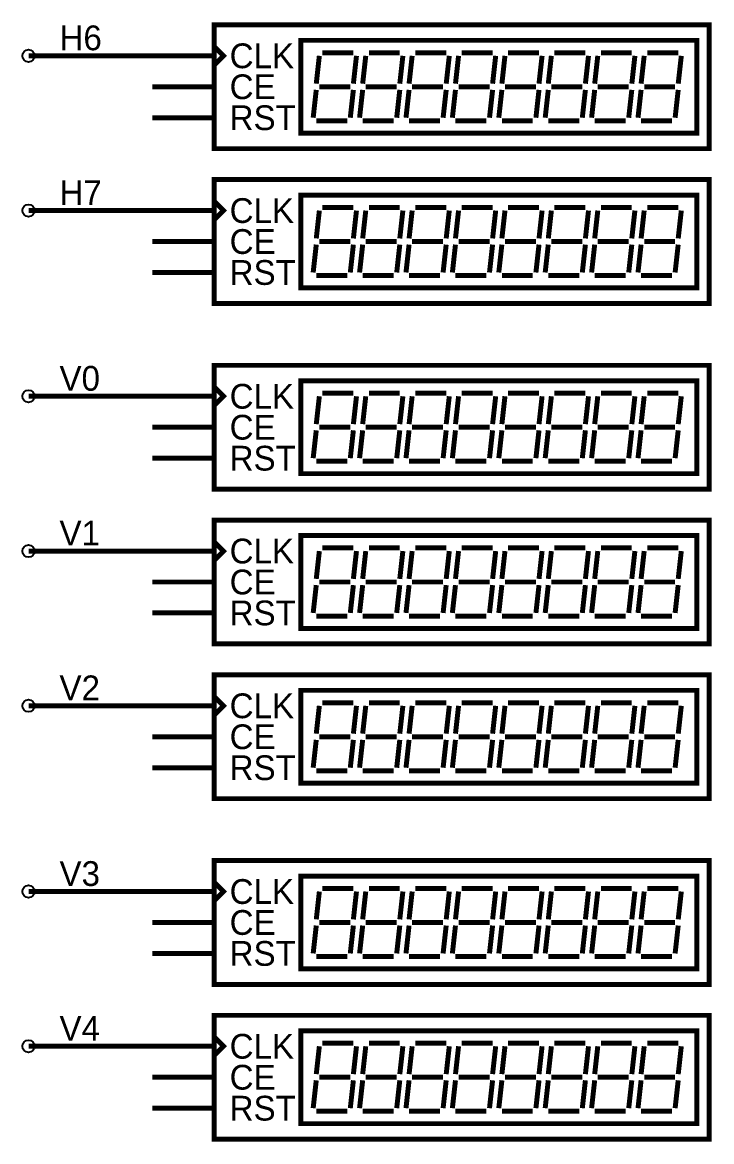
# Model space of a CAD drawing. Header units: inches. Extents: x -20.2 to 17.1, y -12.7 to 4.3.
# Drawn here: x -9.62 to -7.392, y -5.408 to -1.792 of the extents above; entities that cross this region are included whole.
import ezdxf

# ---------------------------------------------------------------- set-up
doc = ezdxf.new("R2010")
doc.units = ezdxf.units.IN
doc.layers.get('0').update_dxf_attribs({"linetype": 'CONTINUOUS'})

msp = doc.modelspace()

# ---------------------------------------------------------------- linework, layer by layer
at = {"const_width": 0.016}
for points in [[(-9, -2.2), (-7.4, -2.2), (-7.4, -1.8), (-9, -1.8), (-9, -2.2)], [(-8.72, -2.15), (-7.44, -2.15), (-7.44, -1.85), (-8.72, -1.85), (-8.72, -2.15)], [(-9, -1.87), (-8.97, -1.9), (-9, -1.93), (-9, -1.87)], [(-9.2, -1.9), (-9.6, -1.9)], [(-9.2, -1.9), (-9, -1.9)], [(-8.66, -1.9), (-8.67, -1.99)], [(-8.65, -1.89), (-8.55, -1.89)], [(-8.54, -1.9), (-8.55, -1.99)], [(-8.51, -1.9), (-8.52, -1.99)], [(-8.5, -1.89), (-8.4, -1.89)], [(-8.39, -1.9), (-8.4, -1.99)], [(-8.36, -1.9), (-8.37, -1.99)], [(-8.35, -1.89), (-8.25, -1.89)], [(-8.24, -1.9), (-8.25, -1.99)], [(-8.21, -1.9), (-8.22, -1.99)], [(-8.2, -1.89), (-8.1, -1.89)], [(-8.09, -1.9), (-8.1, -1.99)], [(-8.06, -1.9), (-8.07, -1.99)], [(-8.05, -1.89), (-7.95, -1.89)], [(-7.94, -1.9), (-7.95, -1.99)], [(-7.91, -1.9), (-7.92, -1.99)], [(-7.9, -1.89), (-7.8, -1.89)], [(-7.79, -1.9), (-7.8, -1.99)], [(-7.76, -1.9), (-7.77, -1.99)], [(-7.75, -1.89), (-7.65, -1.89)], [(-7.64, -1.9), (-7.65, -1.99)], [(-7.61, -1.9), (-7.62, -1.99)], [(-7.6, -1.89), (-7.5, -1.89)], [(-7.49, -1.9), (-7.5, -1.99)], [(-9.2, -2), (-9, -2)], [(-8.67, -2.01), (-8.68, -2.1)], [(-8.66, -2), (-8.56, -2)], [(-8.55, -2.01), (-8.56, -2.1)], [(-8.52, -2.01), (-8.53, -2.1)], [(-8.51, -2), (-8.41, -2)], [(-8.4, -2.01), (-8.41, -2.1)], [(-8.37, -2.01), (-8.38, -2.1)], [(-8.36, -2), (-8.26, -2)], [(-8.25, -2.01), (-8.26, -2.1)], [(-8.22, -2.01), (-8.23, -2.1)], [(-8.21, -2), (-8.11, -2)], [(-8.1, -2.01), (-8.11, -2.1)], [(-8.07, -2.01), (-8.08, -2.1)], [(-8.06, -2), (-7.96, -2)], [(-7.95, -2.01), (-7.96, -2.1)], [(-7.92, -2.01), (-7.93, -2.1)], [(-7.91, -2), (-7.81, -2)], [(-7.8, -2.01), (-7.81, -2.1)], [(-7.77, -2.01), (-7.78, -2.1)], [(-7.76, -2), (-7.66, -2)], [(-7.65, -2.01), (-7.66, -2.1)], [(-7.62, -2.01), (-7.63, -2.1)], [(-7.61, -2), (-7.51, -2)], [(-7.5, -2.01), (-7.51, -2.1)], [(-9.2, -2.1), (-9, -2.1)], [(-8.67, -2.11), (-8.57, -2.11)], [(-8.52, -2.11), (-8.42, -2.11)], [(-8.37, -2.11), (-8.27, -2.11)], [(-8.22, -2.11), (-8.12, -2.11)], [(-8.07, -2.11), (-7.97, -2.11)], [(-7.92, -2.11), (-7.82, -2.11)], [(-7.77, -2.11), (-7.67, -2.11)], [(-7.62, -2.11), (-7.52, -2.11)], [(-9, -2.7), (-7.4, -2.7), (-7.4, -2.3), (-9, -2.3), (-9, -2.7)], [(-8.72, -2.65), (-7.44, -2.65), (-7.44, -2.35), (-8.72, -2.35), (-8.72, -2.65)], [(-9, -2.37), (-8.97, -2.4), (-9, -2.43), (-9, -2.37)], [(-8.65, -2.39), (-8.55, -2.39)], [(-8.5, -2.39), (-8.4, -2.39)], [(-8.35, -2.39), (-8.25, -2.39)], [(-8.2, -2.39), (-8.1, -2.39)], [(-8.05, -2.39), (-7.95, -2.39)], [(-7.9, -2.39), (-7.8, -2.39)], [(-7.75, -2.39), (-7.65, -2.39)], [(-7.6, -2.39), (-7.5, -2.39)], [(-9.2, -2.4), (-9.6, -2.4)], [(-9.2, -2.4), (-9, -2.4)], [(-8.66, -2.4), (-8.67, -2.49)], [(-8.54, -2.4), (-8.55, -2.49)], [(-8.51, -2.4), (-8.52, -2.49)], [(-8.39, -2.4), (-8.4, -2.49)], [(-8.36, -2.4), (-8.37, -2.49)], [(-8.24, -2.4), (-8.25, -2.49)], [(-8.21, -2.4), (-8.22, -2.49)], [(-8.09, -2.4), (-8.1, -2.49)], [(-8.06, -2.4), (-8.07, -2.49)], [(-7.94, -2.4), (-7.95, -2.49)], [(-7.91, -2.4), (-7.92, -2.49)], [(-7.79, -2.4), (-7.8, -2.49)], [(-7.76, -2.4), (-7.77, -2.49)], [(-7.64, -2.4), (-7.65, -2.49)], [(-7.61, -2.4), (-7.62, -2.49)], [(-7.49, -2.4), (-7.5, -2.49)], [(-9.2, -2.5), (-9, -2.5)], [(-8.66, -2.5), (-8.56, -2.5)], [(-8.51, -2.5), (-8.41, -2.5)], [(-8.36, -2.5), (-8.26, -2.5)], [(-8.21, -2.5), (-8.11, -2.5)], [(-8.06, -2.5), (-7.96, -2.5)], [(-7.91, -2.5), (-7.81, -2.5)], [(-7.76, -2.5), (-7.66, -2.5)], [(-7.61, -2.5), (-7.51, -2.5)], [(-8.67, -2.51), (-8.68, -2.6)], [(-8.55, -2.51), (-8.56, -2.6)], [(-8.52, -2.51), (-8.53, -2.6)], [(-8.4, -2.51), (-8.41, -2.6)], [(-8.37, -2.51), (-8.38, -2.6)], [(-8.25, -2.51), (-8.26, -2.6)], [(-8.22, -2.51), (-8.23, -2.6)], [(-8.1, -2.51), (-8.11, -2.6)], [(-8.07, -2.51), (-8.08, -2.6)], [(-7.95, -2.51), (-7.96, -2.6)], [(-7.92, -2.51), (-7.93, -2.6)], [(-7.8, -2.51), (-7.81, -2.6)], [(-7.77, -2.51), (-7.78, -2.6)], [(-7.65, -2.51), (-7.66, -2.6)], [(-7.62, -2.51), (-7.63, -2.6)], [(-7.5, -2.51), (-7.51, -2.6)], [(-9.2, -2.6), (-9, -2.6)], [(-8.67, -2.61), (-8.57, -2.61)], [(-8.52, -2.61), (-8.42, -2.61)], [(-8.37, -2.61), (-8.27, -2.61)], [(-8.22, -2.61), (-8.12, -2.61)], [(-8.07, -2.61), (-7.97, -2.61)], [(-7.92, -2.61), (-7.82, -2.61)], [(-7.77, -2.61), (-7.67, -2.61)], [(-7.62, -2.61), (-7.52, -2.61)], [(-9, -3.3), (-7.4, -3.3), (-7.4, -2.9), (-9, -2.9), (-9, -3.3)], [(-9, -2.97), (-8.97, -3), (-9, -3.03), (-9, -2.97)], [(-8.72, -3.25), (-7.44, -3.25), (-7.44, -2.95), (-8.72, -2.95), (-8.72, -3.25)], [(-9.2, -3), (-9.6, -3)], [(-9.2, -3), (-9, -3)], [(-8.66, -3), (-8.67, -3.09)], [(-8.65, -2.99), (-8.55, -2.99)], [(-8.54, -3), (-8.55, -3.09)], [(-8.51, -3), (-8.52, -3.09)], [(-8.5, -2.99), (-8.4, -2.99)], [(-8.39, -3), (-8.4, -3.09)], [(-8.36, -3), (-8.37, -3.09)], [(-8.35, -2.99), (-8.25, -2.99)], [(-8.24, -3), (-8.25, -3.09)], [(-8.21, -3), (-8.22, -3.09)], [(-8.2, -2.99), (-8.1, -2.99)], [(-8.09, -3), (-8.1, -3.09)], [(-8.06, -3), (-8.07, -3.09)], [(-8.05, -2.99), (-7.95, -2.99)], [(-7.94, -3), (-7.95, -3.09)], [(-7.91, -3), (-7.92, -3.09)], [(-7.9, -2.99), (-7.8, -2.99)], [(-7.79, -3), (-7.8, -3.09)], [(-7.76, -3), (-7.77, -3.09)], [(-7.75, -2.99), (-7.65, -2.99)], [(-7.64, -3), (-7.65, -3.09)], [(-7.61, -3), (-7.62, -3.09)], [(-7.6, -2.99), (-7.5, -2.99)], [(-7.49, -3), (-7.5, -3.09)], [(-9.2, -3.1), (-9, -3.1)], [(-8.67, -3.11), (-8.68, -3.2)], [(-8.66, -3.1), (-8.56, -3.1)], [(-8.55, -3.11), (-8.56, -3.2)], [(-8.52, -3.11), (-8.53, -3.2)], [(-8.51, -3.1), (-8.41, -3.1)], [(-8.4, -3.11), (-8.41, -3.2)], [(-8.37, -3.11), (-8.38, -3.2)], [(-8.36, -3.1), (-8.26, -3.1)], [(-8.25, -3.11), (-8.26, -3.2)], [(-8.22, -3.11), (-8.23, -3.2)], [(-8.21, -3.1), (-8.11, -3.1)], [(-8.1, -3.11), (-8.11, -3.2)], [(-8.07, -3.11), (-8.08, -3.2)], [(-8.06, -3.1), (-7.96, -3.1)], [(-7.95, -3.11), (-7.96, -3.2)], [(-7.92, -3.11), (-7.93, -3.2)], [(-7.91, -3.1), (-7.81, -3.1)], [(-7.8, -3.11), (-7.81, -3.2)], [(-7.77, -3.11), (-7.78, -3.2)], [(-7.76, -3.1), (-7.66, -3.1)], [(-7.65, -3.11), (-7.66, -3.2)], [(-7.62, -3.11), (-7.63, -3.2)], [(-7.61, -3.1), (-7.51, -3.1)], [(-7.5, -3.11), (-7.51, -3.2)], [(-9.2, -3.2), (-9, -3.2)], [(-8.67, -3.21), (-8.57, -3.21)], [(-8.52, -3.21), (-8.42, -3.21)], [(-8.37, -3.21), (-8.27, -3.21)], [(-8.22, -3.21), (-8.12, -3.21)], [(-8.07, -3.21), (-7.97, -3.21)], [(-7.92, -3.21), (-7.82, -3.21)], [(-7.77, -3.21), (-7.67, -3.21)], [(-7.62, -3.21), (-7.52, -3.21)], [(-9, -3.8), (-7.4, -3.8), (-7.4, -3.4), (-9, -3.4), (-9, -3.8)], [(-9, -3.47), (-8.97, -3.5), (-9, -3.53), (-9, -3.47)], [(-8.72, -3.75), (-7.44, -3.75), (-7.44, -3.45), (-8.72, -3.45), (-8.72, -3.75)], [(-9.2, -3.5), (-9.6, -3.5)], [(-9.2, -3.5), (-9, -3.5)], [(-8.66, -3.5), (-8.67, -3.59)], [(-8.65, -3.49), (-8.55, -3.49)], [(-8.54, -3.5), (-8.55, -3.59)], [(-8.51, -3.5), (-8.52, -3.59)], [(-8.5, -3.49), (-8.4, -3.49)], [(-8.39, -3.5), (-8.4, -3.59)], [(-8.36, -3.5), (-8.37, -3.59)], [(-8.35, -3.49), (-8.25, -3.49)], [(-8.24, -3.5), (-8.25, -3.59)], [(-8.21, -3.5), (-8.22, -3.59)], [(-8.2, -3.49), (-8.1, -3.49)], [(-8.09, -3.5), (-8.1, -3.59)], [(-8.06, -3.5), (-8.07, -3.59)], [(-8.05, -3.49), (-7.95, -3.49)], [(-7.94, -3.5), (-7.95, -3.59)], [(-7.91, -3.5), (-7.92, -3.59)], [(-7.9, -3.49), (-7.8, -3.49)], [(-7.79, -3.5), (-7.8, -3.59)], [(-7.76, -3.5), (-7.77, -3.59)], [(-7.75, -3.49), (-7.65, -3.49)], [(-7.64, -3.5), (-7.65, -3.59)], [(-7.61, -3.5), (-7.62, -3.59)], [(-7.6, -3.49), (-7.5, -3.49)], [(-7.49, -3.5), (-7.5, -3.59)], [(-9.2, -3.6), (-9, -3.6)], [(-8.67, -3.61), (-8.68, -3.7)], [(-8.66, -3.6), (-8.56, -3.6)], [(-8.55, -3.61), (-8.56, -3.7)], [(-8.52, -3.61), (-8.53, -3.7)], [(-8.51, -3.6), (-8.41, -3.6)], [(-8.4, -3.61), (-8.41, -3.7)], [(-8.37, -3.61), (-8.38, -3.7)], [(-8.36, -3.6), (-8.26, -3.6)], [(-8.25, -3.61), (-8.26, -3.7)], [(-8.22, -3.61), (-8.23, -3.7)], [(-8.21, -3.6), (-8.11, -3.6)], [(-8.1, -3.61), (-8.11, -3.7)], [(-8.07, -3.61), (-8.08, -3.7)], [(-8.06, -3.6), (-7.96, -3.6)], [(-7.95, -3.61), (-7.96, -3.7)], [(-7.92, -3.61), (-7.93, -3.7)], [(-7.91, -3.6), (-7.81, -3.6)], [(-7.8, -3.61), (-7.81, -3.7)], [(-7.77, -3.61), (-7.78, -3.7)], [(-7.76, -3.6), (-7.66, -3.6)], [(-7.65, -3.61), (-7.66, -3.7)], [(-7.62, -3.61), (-7.63, -3.7)], [(-7.61, -3.6), (-7.51, -3.6)], [(-7.5, -3.61), (-7.51, -3.7)], [(-9.2, -3.7), (-9, -3.7)], [(-8.67, -3.71), (-8.57, -3.71)], [(-8.52, -3.71), (-8.42, -3.71)], [(-8.37, -3.71), (-8.27, -3.71)], [(-8.22, -3.71), (-8.12, -3.71)], [(-8.07, -3.71), (-7.97, -3.71)], [(-7.92, -3.71), (-7.82, -3.71)], [(-7.77, -3.71), (-7.67, -3.71)], [(-7.62, -3.71), (-7.52, -3.71)], [(-9, -4.3), (-7.4, -4.3), (-7.4, -3.9), (-9, -3.9), (-9, -4.3)], [(-9, -3.97), (-8.97, -4), (-9, -4.03), (-9, -3.97)], [(-8.72, -4.25), (-7.44, -4.25), (-7.44, -3.95), (-8.72, -3.95), (-8.72, -4.25)], [(-9.2, -4), (-9.6, -4)], [(-9.2, -4), (-9, -4)], [(-8.66, -4), (-8.67, -4.09)], [(-8.65, -3.99), (-8.55, -3.99)], [(-8.54, -4), (-8.55, -4.09)], [(-8.51, -4), (-8.52, -4.09)], [(-8.5, -3.99), (-8.4, -3.99)], [(-8.39, -4), (-8.4, -4.09)], [(-8.36, -4), (-8.37, -4.09)], [(-8.35, -3.99), (-8.25, -3.99)], [(-8.24, -4), (-8.25, -4.09)], [(-8.21, -4), (-8.22, -4.09)], [(-8.2, -3.99), (-8.1, -3.99)], [(-8.09, -4), (-8.1, -4.09)], [(-8.06, -4), (-8.07, -4.09)], [(-8.05, -3.99), (-7.95, -3.99)], [(-7.94, -4), (-7.95, -4.09)], [(-7.91, -4), (-7.92, -4.09)], [(-7.9, -3.99), (-7.8, -3.99)], [(-7.79, -4), (-7.8, -4.09)], [(-7.76, -4), (-7.77, -4.09)], [(-7.75, -3.99), (-7.65, -3.99)], [(-7.64, -4), (-7.65, -4.09)], [(-7.61, -4), (-7.62, -4.09)], [(-7.6, -3.99), (-7.5, -3.99)], [(-7.49, -4), (-7.5, -4.09)], [(-9.2, -4.1), (-9, -4.1)], [(-8.67, -4.11), (-8.68, -4.2)], [(-8.66, -4.1), (-8.56, -4.1)], [(-8.55, -4.11), (-8.56, -4.2)], [(-8.52, -4.11), (-8.53, -4.2)], [(-8.51, -4.1), (-8.41, -4.1)], [(-8.4, -4.11), (-8.41, -4.2)], [(-8.37, -4.11), (-8.38, -4.2)], [(-8.36, -4.1), (-8.26, -4.1)], [(-8.25, -4.11), (-8.26, -4.2)], [(-8.22, -4.11), (-8.23, -4.2)], [(-8.21, -4.1), (-8.11, -4.1)], [(-8.1, -4.11), (-8.11, -4.2)], [(-8.07, -4.11), (-8.08, -4.2)], [(-8.06, -4.1), (-7.96, -4.1)], [(-7.95, -4.11), (-7.96, -4.2)], [(-7.92, -4.11), (-7.93, -4.2)], [(-7.91, -4.1), (-7.81, -4.1)], [(-7.8, -4.11), (-7.81, -4.2)], [(-7.77, -4.11), (-7.78, -4.2)], [(-7.76, -4.1), (-7.66, -4.1)], [(-7.65, -4.11), (-7.66, -4.2)], [(-7.62, -4.11), (-7.63, -4.2)], [(-7.61, -4.1), (-7.51, -4.1)], [(-7.5, -4.11), (-7.51, -4.2)], [(-9.2, -4.2), (-9, -4.2)], [(-8.67, -4.21), (-8.57, -4.21)], [(-8.52, -4.21), (-8.42, -4.21)], [(-8.37, -4.21), (-8.27, -4.21)], [(-8.22, -4.21), (-8.12, -4.21)], [(-8.07, -4.21), (-7.97, -4.21)], [(-7.92, -4.21), (-7.82, -4.21)], [(-7.77, -4.21), (-7.67, -4.21)], [(-7.62, -4.21), (-7.52, -4.21)], [(-9, -4.9), (-7.4, -4.9), (-7.4, -4.5), (-9, -4.5), (-9, -4.9)], [(-8.72, -4.85), (-7.44, -4.85), (-7.44, -4.55), (-8.72, -4.55), (-8.72, -4.85)], [(-9.2, -4.6), (-9.6, -4.6)], [(-9.2, -4.6), (-9, -4.6)], [(-9, -4.57), (-8.97, -4.6), (-9, -4.63), (-9, -4.57)], [(-8.66, -4.6), (-8.67, -4.69)], [(-8.65, -4.59), (-8.55, -4.59)], [(-8.54, -4.6), (-8.55, -4.69)], [(-8.51, -4.6), (-8.52, -4.69)], [(-8.5, -4.59), (-8.4, -4.59)], [(-8.39, -4.6), (-8.4, -4.69)], [(-8.36, -4.6), (-8.37, -4.69)], [(-8.35, -4.59), (-8.25, -4.59)], [(-8.24, -4.6), (-8.25, -4.69)], [(-8.21, -4.6), (-8.22, -4.69)], [(-8.2, -4.59), (-8.1, -4.59)], [(-8.09, -4.6), (-8.1, -4.69)], [(-8.06, -4.6), (-8.07, -4.69)], [(-8.05, -4.59), (-7.95, -4.59)], [(-7.94, -4.6), (-7.95, -4.69)], [(-7.91, -4.6), (-7.92, -4.69)], [(-7.9, -4.59), (-7.8, -4.59)], [(-7.79, -4.6), (-7.8, -4.69)], [(-7.76, -4.6), (-7.77, -4.69)], [(-7.75, -4.59), (-7.65, -4.59)], [(-7.64, -4.6), (-7.65, -4.69)], [(-7.61, -4.6), (-7.62, -4.69)], [(-7.6, -4.59), (-7.5, -4.59)], [(-7.49, -4.6), (-7.5, -4.69)], [(-9.2, -4.7), (-9, -4.7)], [(-8.66, -4.7), (-8.56, -4.7)], [(-8.51, -4.7), (-8.41, -4.7)], [(-8.36, -4.7), (-8.26, -4.7)], [(-8.21, -4.7), (-8.11, -4.7)], [(-8.06, -4.7), (-7.96, -4.7)], [(-7.91, -4.7), (-7.81, -4.7)], [(-7.76, -4.7), (-7.66, -4.7)], [(-7.61, -4.7), (-7.51, -4.7)], [(-8.67, -4.71), (-8.68, -4.8)], [(-8.55, -4.71), (-8.56, -4.8)], [(-8.52, -4.71), (-8.53, -4.8)], [(-8.4, -4.71), (-8.41, -4.8)], [(-8.37, -4.71), (-8.38, -4.8)], [(-8.25, -4.71), (-8.26, -4.8)], [(-8.22, -4.71), (-8.23, -4.8)], [(-8.1, -4.71), (-8.11, -4.8)], [(-8.07, -4.71), (-8.08, -4.8)], [(-7.95, -4.71), (-7.96, -4.8)], [(-7.92, -4.71), (-7.93, -4.8)], [(-7.8, -4.71), (-7.81, -4.8)], [(-7.77, -4.71), (-7.78, -4.8)], [(-7.65, -4.71), (-7.66, -4.8)], [(-7.62, -4.71), (-7.63, -4.8)], [(-7.5, -4.71), (-7.51, -4.8)], [(-9.2, -4.8), (-9, -4.8)], [(-8.67, -4.81), (-8.57, -4.81)], [(-8.52, -4.81), (-8.42, -4.81)], [(-8.37, -4.81), (-8.27, -4.81)], [(-8.22, -4.81), (-8.12, -4.81)], [(-8.07, -4.81), (-7.97, -4.81)], [(-7.92, -4.81), (-7.82, -4.81)], [(-7.77, -4.81), (-7.67, -4.81)], [(-7.62, -4.81), (-7.52, -4.81)], [(-9, -5.4), (-7.4, -5.4), (-7.4, -5), (-9, -5), (-9, -5.4)], [(-9, -5.07), (-8.97, -5.1), (-9, -5.13), (-9, -5.07)], [(-8.72, -5.35), (-7.44, -5.35), (-7.44, -5.05), (-8.72, -5.05), (-8.72, -5.35)], [(-9.2, -5.1), (-9.6, -5.1)], [(-9.2, -5.1), (-9, -5.1)], [(-8.66, -5.1), (-8.67, -5.19)], [(-8.65, -5.09), (-8.55, -5.09)], [(-8.54, -5.1), (-8.55, -5.19)], [(-8.51, -5.1), (-8.52, -5.19)], [(-8.5, -5.09), (-8.4, -5.09)], [(-8.39, -5.1), (-8.4, -5.19)], [(-8.36, -5.1), (-8.37, -5.19)], [(-8.35, -5.09), (-8.25, -5.09)], [(-8.24, -5.1), (-8.25, -5.19)], [(-8.21, -5.1), (-8.22, -5.19)], [(-8.2, -5.09), (-8.1, -5.09)], [(-8.09, -5.1), (-8.1, -5.19)], [(-8.06, -5.1), (-8.07, -5.19)], [(-8.05, -5.09), (-7.95, -5.09)], [(-7.94, -5.1), (-7.95, -5.19)], [(-7.91, -5.1), (-7.92, -5.19)], [(-7.9, -5.09), (-7.8, -5.09)], [(-7.79, -5.1), (-7.8, -5.19)], [(-7.76, -5.1), (-7.77, -5.19)], [(-7.75, -5.09), (-7.65, -5.09)], [(-7.64, -5.1), (-7.65, -5.19)], [(-7.61, -5.1), (-7.62, -5.19)], [(-7.6, -5.09), (-7.5, -5.09)], [(-7.49, -5.1), (-7.5, -5.19)], [(-9.2, -5.2), (-9, -5.2)], [(-8.67, -5.21), (-8.68, -5.3)], [(-8.66, -5.2), (-8.56, -5.2)], [(-8.55, -5.21), (-8.56, -5.3)], [(-8.52, -5.21), (-8.53, -5.3)], [(-8.51, -5.2), (-8.41, -5.2)], [(-8.4, -5.21), (-8.41, -5.3)], [(-8.37, -5.21), (-8.38, -5.3)], [(-8.36, -5.2), (-8.26, -5.2)], [(-8.25, -5.21), (-8.26, -5.3)], [(-8.22, -5.21), (-8.23, -5.3)], [(-8.21, -5.2), (-8.11, -5.2)], [(-8.1, -5.21), (-8.11, -5.3)], [(-8.07, -5.21), (-8.08, -5.3)], [(-8.06, -5.2), (-7.96, -5.2)], [(-7.95, -5.21), (-7.96, -5.3)], [(-7.92, -5.21), (-7.93, -5.3)], [(-7.91, -5.2), (-7.81, -5.2)], [(-7.8, -5.21), (-7.81, -5.3)], [(-7.77, -5.21), (-7.78, -5.3)], [(-7.76, -5.2), (-7.66, -5.2)], [(-7.65, -5.21), (-7.66, -5.3)], [(-7.62, -5.21), (-7.63, -5.3)], [(-7.61, -5.2), (-7.51, -5.2)], [(-7.5, -5.21), (-7.51, -5.3)], [(-9.2, -5.3), (-9, -5.3)], [(-8.67, -5.31), (-8.57, -5.31)], [(-8.52, -5.31), (-8.42, -5.31)], [(-8.37, -5.31), (-8.27, -5.31)], [(-8.22, -5.31), (-8.12, -5.31)], [(-8.07, -5.31), (-7.97, -5.31)], [(-7.92, -5.31), (-7.82, -5.31)], [(-7.77, -5.31), (-7.67, -5.31)], [(-7.62, -5.31), (-7.52, -5.31)]]:
    msp.add_lwpolyline(points, dxfattribs=at)
for centre in [(-9.6, -1.9), (-9.6, -2.4), (-9.6, -3), (-9.6, -3.5), (-9.6, -4), (-9.6, -4.6), (-9.6, -5.1)]:
    msp.add_circle(centre, 0.02)

# ---------------------------------------------------------------- texts
for s, p in [('H6', (-9.5, -1.882)), ('CLK', (-8.95, -1.94)), ('CE', (-8.95, -2.04)), ('RST', (-8.95, -2.14)), ('H7', (-9.5, -2.382)), ('CLK', (-8.95, -2.44)), ('CE', (-8.95, -2.54)), ('RST', (-8.95, -2.64)), ('V0', (-9.5, -2.982)), ('CLK', (-8.95, -3.04)), ('CE', (-8.95, -3.14)), ('RST', (-8.95, -3.24)), ('V1', (-9.5, -3.482)), ('CLK', (-8.95, -3.54)), ('CE', (-8.95, -3.64)), ('RST', (-8.95, -3.74)), ('V2', (-9.5, -3.982)), ('CLK', (-8.95, -4.04)), ('CE', (-8.95, -4.14)), ('RST', (-8.95, -4.24)), ('V3', (-9.5, -4.582)), ('CLK', (-8.95, -4.64)), ('CE', (-8.95, -4.74)), ('RST', (-8.95, -4.84)), ('V4', (-9.5, -5.082)), ('CLK', (-8.95, -5.14)), ('CE', (-8.95, -5.24)), ('RST', (-8.95, -5.34))]:
    msp.add_text(s, height=0.08).set_placement(p)

doc.saveas('drawing.dxf')
